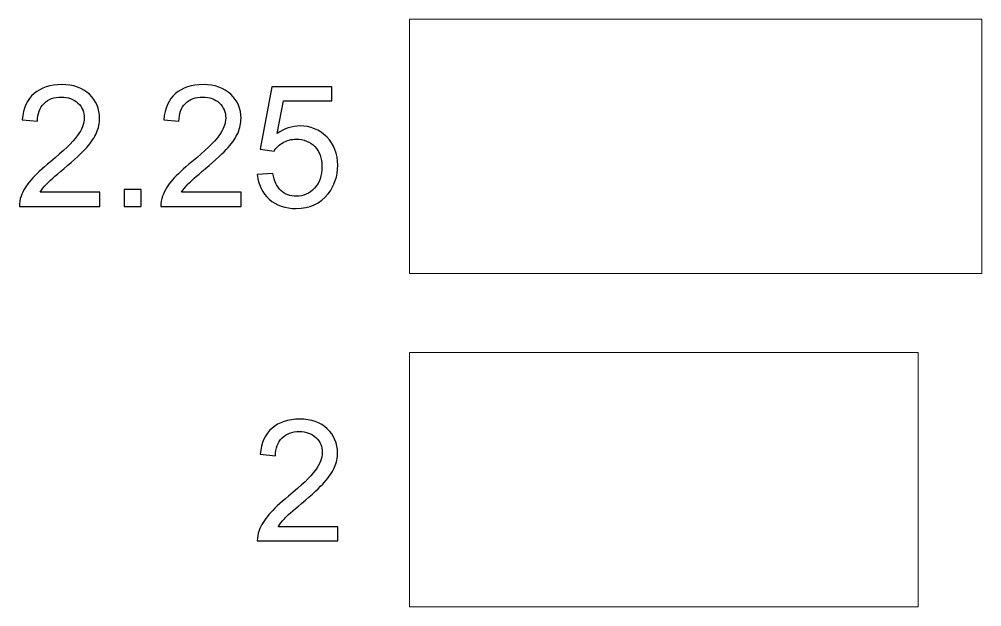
# Model space of a CAD drawing. Header units: millimetres. Extents: x -3 to 616, y -3 to 391.
# Drawn here: x 0 to 72.1, y 291.7 to 335.7 of the extents above; entities that cross this region are included whole.
import ezdxf

# ---------------------------------------------------------------- set-up
doc = ezdxf.new("R2010")
doc.units = ezdxf.units.MM
doc.header["$MEASUREMENT"] = 0
doc.layers.add('Templates', color=7, linetype='Continuous')

msp = doc.modelspace()

# ---------------------------------------------------------------- linework, layer by layer
at = {"layer": 'Templates', "lineweight": 9}
for points, knots in [([(29.212, 316.686), (29.212, 316.686), (29.212, 335.736), (29.212, 335.736), (29.212, 335.736), (29.212, 335.736), (72.074, 335.736), (72.074, 335.736), (72.074, 335.736), (72.074, 335.736), (72.074, 316.686), (72.074, 316.686), (72.074, 316.686), (72.074, 316.686), (29.212, 316.686), (29.212, 316.686)], [0, 0, 0, 0, 0.2, 0.2, 0.2, 0.2, 0.4, 0.4, 0.4, 0.4, 0.6, 0.6, 0.6, 0.6, 1, 1, 1, 1]), ([(6.021, 322.769), (6.021, 322.769), (6.021, 321.702), (6.021, 321.702), (6.021, 321.702), (6.021, 321.702), (0.001, 321.702), (0.001, 321.702), (0.001, 321.702), (-0.008, 321.971), (0.037, 322.229), (0.132, 322.479), (0.132, 322.479), (0.287, 322.888), (0.534, 323.292), (0.875, 323.688), (0.875, 323.688), (1.216, 324.084), (1.703, 324.541), (2.336, 325.059), (2.336, 325.059), (3.32, 325.87), (3.989, 326.511), (4.338, 326.985), (4.338, 326.985), (4.689, 327.46), (4.865, 327.908), (4.865, 328.332), (4.865, 328.332), (4.865, 328.774), (4.706, 329.147), (4.389, 329.451), (4.389, 329.451), (4.071, 329.754), (3.656, 329.906), (3.146, 329.906), (3.146, 329.906), (2.607, 329.906), (2.175, 329.746), (1.851, 329.424), (1.851, 329.424), (1.527, 329.104), (1.364, 328.66), (1.36, 328.09), (1.36, 328.09), (1.36, 328.09), (0.217, 328.205), (0.217, 328.205), (0.217, 328.205), (0.295, 329.06), (0.592, 329.712), (1.104, 330.16), (1.104, 330.16), (1.618, 330.609), (2.306, 330.834), (3.172, 330.834), (3.172, 330.834), (4.044, 330.834), (4.736, 330.592), (5.244, 330.108), (5.244, 330.108), (5.754, 329.623), (6.008, 329.022), (6.008, 328.306), (6.008, 328.306), (6.008, 327.942), (5.934, 327.584), (5.784, 327.233), (5.784, 327.233), (5.636, 326.88), (5.388, 326.509), (5.043, 326.12), (5.043, 326.12), (4.696, 325.732), (4.122, 325.197), (3.322, 324.52), (3.322, 324.52), (2.651, 323.957), (2.219, 323.576), (2.029, 323.374), (2.029, 323.374), (1.838, 323.173), (1.682, 322.972), (1.557, 322.769), (1.557, 322.769), (1.557, 322.769), (6.021, 322.769), (6.021, 322.769)], [0, 0, 0, 0, 0.043478, 0.043478, 0.043478, 0.043478, 0.086957, 0.086957, 0.086957, 0.086957, 0.130435, 0.130435, 0.130435, 0.130435, 0.173913, 0.173913, 0.173913, 0.173913, 0.217391, 0.217391, 0.217391, 0.217391, 0.26087, 0.26087, 0.26087, 0.26087, 0.304348, 0.304348, 0.304348, 0.304348, 0.347826, 0.347826, 0.347826, 0.347826, 0.391304, 0.391304, 0.391304, 0.391304, 0.434783, 0.434783, 0.434783, 0.434783, 0.478261, 0.478261, 0.478261, 0.478261, 0.521739, 0.521739, 0.521739, 0.521739, 0.565217, 0.565217, 0.565217, 0.565217, 0.608696, 0.608696, 0.608696, 0.608696, 0.652174, 0.652174, 0.652174, 0.652174, 0.695652, 0.695652, 0.695652, 0.695652, 0.73913, 0.73913, 0.73913, 0.73913, 0.782609, 0.782609, 0.782609, 0.782609, 0.826087, 0.826087, 0.826087, 0.826087, 0.869565, 0.869565, 0.869565, 0.869565, 0.913043, 0.913043, 0.913043, 0.913043, 1, 1, 1, 1]), ([(16.613, 322.769), (16.613, 322.769), (16.613, 321.702), (16.613, 321.702), (16.613, 321.702), (16.613, 321.702), (10.593, 321.702), (10.593, 321.702), (10.593, 321.702), (10.584, 321.971), (10.629, 322.229), (10.724, 322.479), (10.724, 322.479), (10.879, 322.888), (11.126, 323.292), (11.467, 323.688), (11.467, 323.688), (11.808, 324.084), (12.295, 324.541), (12.927, 325.059), (12.927, 325.059), (13.912, 325.87), (14.581, 326.511), (14.93, 326.985), (14.93, 326.985), (15.281, 327.46), (15.457, 327.908), (15.457, 328.332), (15.457, 328.332), (15.457, 328.774), (15.298, 329.147), (14.981, 329.451), (14.981, 329.451), (14.663, 329.754), (14.248, 329.906), (13.738, 329.906), (13.738, 329.906), (13.198, 329.906), (12.767, 329.746), (12.443, 329.424), (12.443, 329.424), (12.119, 329.104), (11.956, 328.66), (11.952, 328.09), (11.952, 328.09), (11.952, 328.09), (10.809, 328.205), (10.809, 328.205), (10.809, 328.205), (10.887, 329.06), (11.183, 329.712), (11.696, 330.16), (11.696, 330.16), (12.21, 330.609), (12.898, 330.834), (13.764, 330.834), (13.764, 330.834), (14.636, 330.834), (15.328, 330.592), (15.836, 330.108), (15.836, 330.108), (16.346, 329.623), (16.6, 329.022), (16.6, 328.306), (16.6, 328.306), (16.6, 327.942), (16.526, 327.584), (16.375, 327.233), (16.375, 327.233), (16.227, 326.88), (15.98, 326.509), (15.635, 326.12), (15.635, 326.12), (15.288, 325.732), (14.714, 325.197), (13.914, 324.52), (13.914, 324.52), (13.243, 323.957), (12.811, 323.576), (12.621, 323.374), (12.621, 323.374), (12.43, 323.173), (12.273, 322.972), (12.149, 322.769), (12.149, 322.769), (12.149, 322.769), (16.613, 322.769), (16.613, 322.769)], [0, 0, 0, 0, 0.043478, 0.043478, 0.043478, 0.043478, 0.086957, 0.086957, 0.086957, 0.086957, 0.130435, 0.130435, 0.130435, 0.130435, 0.173913, 0.173913, 0.173913, 0.173913, 0.217391, 0.217391, 0.217391, 0.217391, 0.26087, 0.26087, 0.26087, 0.26087, 0.304348, 0.304348, 0.304348, 0.304348, 0.347826, 0.347826, 0.347826, 0.347826, 0.391304, 0.391304, 0.391304, 0.391304, 0.434783, 0.434783, 0.434783, 0.434783, 0.478261, 0.478261, 0.478261, 0.478261, 0.521739, 0.521739, 0.521739, 0.521739, 0.565217, 0.565217, 0.565217, 0.565217, 0.608696, 0.608696, 0.608696, 0.608696, 0.652174, 0.652174, 0.652174, 0.652174, 0.695652, 0.695652, 0.695652, 0.695652, 0.73913, 0.73913, 0.73913, 0.73913, 0.782609, 0.782609, 0.782609, 0.782609, 0.826087, 0.826087, 0.826087, 0.826087, 0.869565, 0.869565, 0.869565, 0.869565, 0.913043, 0.913043, 0.913043, 0.913043, 1, 1, 1, 1]), ([(17.821, 324.09), (17.821, 324.09), (18.99, 324.179), (18.99, 324.179), (18.99, 324.179), (19.076, 323.609), (19.277, 323.182), (19.591, 322.894), (19.591, 322.894), (19.904, 322.608), (20.287, 322.464), (20.738, 322.464), (20.738, 322.464), (21.282, 322.464), (21.737, 322.667), (22.107, 323.072), (22.107, 323.072), (22.476, 323.478), (22.66, 324.016), (22.66, 324.685), (22.66, 324.685), (22.66, 325.322), (22.484, 325.823), (22.131, 326.192), (22.131, 326.192), (21.777, 326.56), (21.309, 326.744), (20.727, 326.744), (20.727, 326.744), (20.365, 326.744), (20.042, 326.662), (19.754, 326.497), (19.754, 326.497), (19.468, 326.331), (19.244, 326.118), (19.078, 325.855), (19.078, 325.855), (19.078, 325.855), (18.024, 326.008), (18.024, 326.008), (18.024, 326.008), (18.024, 326.008), (18.901, 330.681), (18.901, 330.681), (18.901, 330.681), (18.901, 330.681), (23.409, 330.681), (23.409, 330.681), (23.409, 330.681), (23.409, 330.681), (23.409, 329.614), (23.409, 329.614), (23.409, 329.614), (23.409, 329.614), (19.792, 329.614), (19.792, 329.614), (19.792, 329.614), (19.792, 329.614), (19.307, 327.161), (19.307, 327.161), (19.307, 327.161), (19.851, 327.544), (20.423, 327.735), (21.019, 327.735), (21.019, 327.735), (21.811, 327.735), (22.48, 327.46), (23.024, 326.909), (23.024, 326.909), (23.568, 326.359), (23.841, 325.652), (23.841, 324.788), (23.841, 324.788), (23.841, 323.965), (23.602, 323.254), (23.123, 322.655), (23.123, 322.655), (22.541, 321.918), (21.745, 321.55), (20.738, 321.55), (20.738, 321.55), (19.912, 321.55), (19.239, 321.783), (18.717, 322.246), (18.717, 322.246), (18.194, 322.71), (17.895, 323.324), (17.821, 324.09)], [0, 0, 0, 0, 0.043478, 0.043478, 0.043478, 0.043478, 0.086957, 0.086957, 0.086957, 0.086957, 0.130435, 0.130435, 0.130435, 0.130435, 0.173913, 0.173913, 0.173913, 0.173913, 0.217391, 0.217391, 0.217391, 0.217391, 0.26087, 0.26087, 0.26087, 0.26087, 0.304348, 0.304348, 0.304348, 0.304348, 0.347826, 0.347826, 0.347826, 0.347826, 0.391304, 0.391304, 0.391304, 0.391304, 0.434783, 0.434783, 0.434783, 0.434783, 0.478261, 0.478261, 0.478261, 0.478261, 0.521739, 0.521739, 0.521739, 0.521739, 0.565217, 0.565217, 0.565217, 0.565217, 0.608696, 0.608696, 0.608696, 0.608696, 0.652174, 0.652174, 0.652174, 0.652174, 0.695652, 0.695652, 0.695652, 0.695652, 0.73913, 0.73913, 0.73913, 0.73913, 0.782609, 0.782609, 0.782609, 0.782609, 0.826087, 0.826087, 0.826087, 0.826087, 0.869565, 0.869565, 0.869565, 0.869565, 0.913043, 0.913043, 0.913043, 0.913043, 1, 1, 1, 1]), ([(7.852, 321.702), (7.852, 321.702), (7.852, 322.972), (7.852, 322.972), (7.852, 322.972), (7.852, 322.972), (9.122, 322.972), (9.122, 322.972), (9.122, 322.972), (9.122, 322.972), (9.122, 321.702), (9.122, 321.702), (9.122, 321.702), (9.122, 321.702), (7.852, 321.702), (7.852, 321.702)], [0, 0, 0, 0, 0.2, 0.2, 0.2, 0.2, 0.4, 0.4, 0.4, 0.4, 0.6, 0.6, 0.6, 0.6, 1, 1, 1, 1]), ([(29.212, 310.745), (29.212, 310.745), (29.212, 291.695), (29.212, 291.695), (29.212, 291.695), (29.212, 291.695), (67.312, 291.695), (67.312, 291.695), (67.312, 291.695), (67.312, 291.695), (67.312, 310.745), (67.312, 310.745), (67.312, 310.745), (67.312, 310.745), (29.212, 310.745), (29.212, 310.745)], [0, 0, 0, 0, 0.2, 0.2, 0.2, 0.2, 0.4, 0.4, 0.4, 0.4, 0.6, 0.6, 0.6, 0.6, 1, 1, 1, 1]), ([(23.841, 297.693), (23.841, 297.693), (23.841, 296.626), (23.841, 296.626), (23.841, 296.626), (23.841, 296.626), (17.821, 296.626), (17.821, 296.626), (17.821, 296.626), (17.813, 296.895), (17.857, 297.153), (17.952, 297.403), (17.952, 297.403), (18.107, 297.811), (18.355, 298.216), (18.695, 298.611), (18.695, 298.611), (19.036, 299.007), (19.523, 299.465), (20.156, 299.983), (20.156, 299.983), (21.14, 300.794), (21.809, 301.435), (22.158, 301.909), (22.158, 301.909), (22.51, 302.383), (22.685, 302.832), (22.685, 303.255), (22.685, 303.255), (22.685, 303.698), (22.527, 304.07), (22.209, 304.375), (22.209, 304.375), (21.892, 304.678), (21.477, 304.83), (20.967, 304.83), (20.967, 304.83), (20.427, 304.83), (19.995, 304.669), (19.671, 304.348), (19.671, 304.348), (19.347, 304.028), (19.184, 303.584), (19.18, 303.014), (19.18, 303.014), (19.18, 303.014), (18.037, 303.128), (18.037, 303.128), (18.037, 303.128), (18.115, 303.984), (18.412, 304.636), (18.924, 305.084), (18.924, 305.084), (19.438, 305.533), (20.126, 305.757), (20.992, 305.757), (20.992, 305.757), (21.864, 305.757), (22.556, 305.516), (23.064, 305.031), (23.064, 305.031), (23.574, 304.547), (23.828, 303.945), (23.828, 303.23), (23.828, 303.23), (23.828, 302.866), (23.754, 302.508), (23.604, 302.157), (23.604, 302.157), (23.456, 301.803), (23.208, 301.433), (22.863, 301.044), (22.863, 301.044), (22.516, 300.656), (21.942, 300.121), (21.142, 299.443), (21.142, 299.443), (20.471, 298.88), (20.039, 298.499), (19.849, 298.298), (19.849, 298.298), (19.658, 298.097), (19.502, 297.896), (19.377, 297.693), (19.377, 297.693), (19.377, 297.693), (23.841, 297.693), (23.841, 297.693)], [0, 0, 0, 0, 0.043478, 0.043478, 0.043478, 0.043478, 0.086957, 0.086957, 0.086957, 0.086957, 0.130435, 0.130435, 0.130435, 0.130435, 0.173913, 0.173913, 0.173913, 0.173913, 0.217391, 0.217391, 0.217391, 0.217391, 0.26087, 0.26087, 0.26087, 0.26087, 0.304348, 0.304348, 0.304348, 0.304348, 0.347826, 0.347826, 0.347826, 0.347826, 0.391304, 0.391304, 0.391304, 0.391304, 0.434783, 0.434783, 0.434783, 0.434783, 0.478261, 0.478261, 0.478261, 0.478261, 0.521739, 0.521739, 0.521739, 0.521739, 0.565217, 0.565217, 0.565217, 0.565217, 0.608696, 0.608696, 0.608696, 0.608696, 0.652174, 0.652174, 0.652174, 0.652174, 0.695652, 0.695652, 0.695652, 0.695652, 0.73913, 0.73913, 0.73913, 0.73913, 0.782609, 0.782609, 0.782609, 0.782609, 0.826087, 0.826087, 0.826087, 0.826087, 0.869565, 0.869565, 0.869565, 0.869565, 0.913043, 0.913043, 0.913043, 0.913043, 1, 1, 1, 1])]:
    msp.add_open_spline(points, degree=3, knots=knots, dxfattribs=at)
at = {"layer": 'Templates'}
for points, knots in [([(6.021, 322.769), (6.021, 322.769), (6.021, 321.702), (6.021, 321.702), (6.021, 321.702), (6.021, 321.702), (0.001, 321.702), (0.001, 321.702), (0.001, 321.702), (-0.008, 321.971), (0.037, 322.229), (0.132, 322.479), (0.132, 322.479), (0.287, 322.888), (0.534, 323.292), (0.875, 323.688), (0.875, 323.688), (1.216, 324.084), (1.703, 324.541), (2.336, 325.059), (2.336, 325.059), (3.32, 325.87), (3.989, 326.511), (4.338, 326.985), (4.338, 326.985), (4.689, 327.46), (4.865, 327.908), (4.865, 328.332), (4.865, 328.332), (4.865, 328.774), (4.706, 329.147), (4.389, 329.451), (4.389, 329.451), (4.071, 329.754), (3.656, 329.906), (3.146, 329.906), (3.146, 329.906), (2.607, 329.906), (2.175, 329.746), (1.851, 329.424), (1.851, 329.424), (1.527, 329.104), (1.364, 328.66), (1.36, 328.09), (1.36, 328.09), (1.36, 328.09), (0.217, 328.205), (0.217, 328.205), (0.217, 328.205), (0.295, 329.06), (0.592, 329.712), (1.104, 330.16), (1.104, 330.16), (1.618, 330.609), (2.306, 330.834), (3.172, 330.834), (3.172, 330.834), (4.044, 330.834), (4.736, 330.592), (5.244, 330.108), (5.244, 330.108), (5.754, 329.623), (6.008, 329.022), (6.008, 328.306), (6.008, 328.306), (6.008, 327.942), (5.934, 327.584), (5.784, 327.233), (5.784, 327.233), (5.636, 326.88), (5.388, 326.509), (5.043, 326.12), (5.043, 326.12), (4.696, 325.732), (4.122, 325.197), (3.322, 324.52), (3.322, 324.52), (2.651, 323.957), (2.219, 323.576), (2.029, 323.374), (2.029, 323.374), (1.838, 323.173), (1.682, 322.972), (1.557, 322.769), (1.557, 322.769), (1.557, 322.769), (6.021, 322.769), (6.021, 322.769)], [0, 0, 0, 0, 0.043478, 0.043478, 0.043478, 0.043478, 0.086957, 0.086957, 0.086957, 0.086957, 0.130435, 0.130435, 0.130435, 0.130435, 0.173913, 0.173913, 0.173913, 0.173913, 0.217391, 0.217391, 0.217391, 0.217391, 0.26087, 0.26087, 0.26087, 0.26087, 0.304348, 0.304348, 0.304348, 0.304348, 0.347826, 0.347826, 0.347826, 0.347826, 0.391304, 0.391304, 0.391304, 0.391304, 0.434783, 0.434783, 0.434783, 0.434783, 0.478261, 0.478261, 0.478261, 0.478261, 0.521739, 0.521739, 0.521739, 0.521739, 0.565217, 0.565217, 0.565217, 0.565217, 0.608696, 0.608696, 0.608696, 0.608696, 0.652174, 0.652174, 0.652174, 0.652174, 0.695652, 0.695652, 0.695652, 0.695652, 0.73913, 0.73913, 0.73913, 0.73913, 0.782609, 0.782609, 0.782609, 0.782609, 0.826087, 0.826087, 0.826087, 0.826087, 0.869565, 0.869565, 0.869565, 0.869565, 0.913043, 0.913043, 0.913043, 0.913043, 1, 1, 1, 1]), ([(16.613, 322.769), (16.613, 322.769), (16.613, 321.702), (16.613, 321.702), (16.613, 321.702), (16.613, 321.702), (10.593, 321.702), (10.593, 321.702), (10.593, 321.702), (10.584, 321.971), (10.629, 322.229), (10.724, 322.479), (10.724, 322.479), (10.879, 322.888), (11.126, 323.292), (11.467, 323.688), (11.467, 323.688), (11.808, 324.084), (12.295, 324.541), (12.927, 325.059), (12.927, 325.059), (13.912, 325.87), (14.581, 326.511), (14.93, 326.985), (14.93, 326.985), (15.281, 327.46), (15.457, 327.908), (15.457, 328.332), (15.457, 328.332), (15.457, 328.774), (15.298, 329.147), (14.981, 329.451), (14.981, 329.451), (14.663, 329.754), (14.248, 329.906), (13.738, 329.906), (13.738, 329.906), (13.198, 329.906), (12.767, 329.746), (12.443, 329.424), (12.443, 329.424), (12.119, 329.104), (11.956, 328.66), (11.952, 328.09), (11.952, 328.09), (11.952, 328.09), (10.809, 328.205), (10.809, 328.205), (10.809, 328.205), (10.887, 329.06), (11.183, 329.712), (11.696, 330.16), (11.696, 330.16), (12.21, 330.609), (12.898, 330.834), (13.764, 330.834), (13.764, 330.834), (14.636, 330.834), (15.328, 330.592), (15.836, 330.108), (15.836, 330.108), (16.346, 329.623), (16.6, 329.022), (16.6, 328.306), (16.6, 328.306), (16.6, 327.942), (16.526, 327.584), (16.375, 327.233), (16.375, 327.233), (16.227, 326.88), (15.98, 326.509), (15.635, 326.12), (15.635, 326.12), (15.288, 325.732), (14.714, 325.197), (13.914, 324.52), (13.914, 324.52), (13.243, 323.957), (12.811, 323.576), (12.621, 323.374), (12.621, 323.374), (12.43, 323.173), (12.273, 322.972), (12.149, 322.769), (12.149, 322.769), (12.149, 322.769), (16.613, 322.769), (16.613, 322.769)], [0, 0, 0, 0, 0.043478, 0.043478, 0.043478, 0.043478, 0.086957, 0.086957, 0.086957, 0.086957, 0.130435, 0.130435, 0.130435, 0.130435, 0.173913, 0.173913, 0.173913, 0.173913, 0.217391, 0.217391, 0.217391, 0.217391, 0.26087, 0.26087, 0.26087, 0.26087, 0.304348, 0.304348, 0.304348, 0.304348, 0.347826, 0.347826, 0.347826, 0.347826, 0.391304, 0.391304, 0.391304, 0.391304, 0.434783, 0.434783, 0.434783, 0.434783, 0.478261, 0.478261, 0.478261, 0.478261, 0.521739, 0.521739, 0.521739, 0.521739, 0.565217, 0.565217, 0.565217, 0.565217, 0.608696, 0.608696, 0.608696, 0.608696, 0.652174, 0.652174, 0.652174, 0.652174, 0.695652, 0.695652, 0.695652, 0.695652, 0.73913, 0.73913, 0.73913, 0.73913, 0.782609, 0.782609, 0.782609, 0.782609, 0.826087, 0.826087, 0.826087, 0.826087, 0.869565, 0.869565, 0.869565, 0.869565, 0.913043, 0.913043, 0.913043, 0.913043, 1, 1, 1, 1]), ([(17.821, 324.09), (17.821, 324.09), (18.99, 324.179), (18.99, 324.179), (18.99, 324.179), (19.076, 323.609), (19.277, 323.182), (19.591, 322.894), (19.591, 322.894), (19.904, 322.608), (20.287, 322.464), (20.738, 322.464), (20.738, 322.464), (21.282, 322.464), (21.737, 322.667), (22.107, 323.072), (22.107, 323.072), (22.476, 323.478), (22.66, 324.016), (22.66, 324.685), (22.66, 324.685), (22.66, 325.322), (22.484, 325.823), (22.131, 326.192), (22.131, 326.192), (21.777, 326.56), (21.309, 326.744), (20.727, 326.744), (20.727, 326.744), (20.365, 326.744), (20.042, 326.662), (19.754, 326.497), (19.754, 326.497), (19.468, 326.331), (19.244, 326.118), (19.078, 325.855), (19.078, 325.855), (19.078, 325.855), (18.024, 326.008), (18.024, 326.008), (18.024, 326.008), (18.024, 326.008), (18.901, 330.681), (18.901, 330.681), (18.901, 330.681), (18.901, 330.681), (23.409, 330.681), (23.409, 330.681), (23.409, 330.681), (23.409, 330.681), (23.409, 329.614), (23.409, 329.614), (23.409, 329.614), (23.409, 329.614), (19.792, 329.614), (19.792, 329.614), (19.792, 329.614), (19.792, 329.614), (19.307, 327.161), (19.307, 327.161), (19.307, 327.161), (19.851, 327.544), (20.423, 327.735), (21.019, 327.735), (21.019, 327.735), (21.811, 327.735), (22.48, 327.46), (23.024, 326.909), (23.024, 326.909), (23.568, 326.359), (23.841, 325.652), (23.841, 324.788), (23.841, 324.788), (23.841, 323.965), (23.602, 323.254), (23.123, 322.655), (23.123, 322.655), (22.541, 321.918), (21.745, 321.55), (20.738, 321.55), (20.738, 321.55), (19.912, 321.55), (19.239, 321.783), (18.717, 322.246), (18.717, 322.246), (18.194, 322.71), (17.895, 323.324), (17.821, 324.09)], [0, 0, 0, 0, 0.043478, 0.043478, 0.043478, 0.043478, 0.086957, 0.086957, 0.086957, 0.086957, 0.130435, 0.130435, 0.130435, 0.130435, 0.173913, 0.173913, 0.173913, 0.173913, 0.217391, 0.217391, 0.217391, 0.217391, 0.26087, 0.26087, 0.26087, 0.26087, 0.304348, 0.304348, 0.304348, 0.304348, 0.347826, 0.347826, 0.347826, 0.347826, 0.391304, 0.391304, 0.391304, 0.391304, 0.434783, 0.434783, 0.434783, 0.434783, 0.478261, 0.478261, 0.478261, 0.478261, 0.521739, 0.521739, 0.521739, 0.521739, 0.565217, 0.565217, 0.565217, 0.565217, 0.608696, 0.608696, 0.608696, 0.608696, 0.652174, 0.652174, 0.652174, 0.652174, 0.695652, 0.695652, 0.695652, 0.695652, 0.73913, 0.73913, 0.73913, 0.73913, 0.782609, 0.782609, 0.782609, 0.782609, 0.826087, 0.826087, 0.826087, 0.826087, 0.869565, 0.869565, 0.869565, 0.869565, 0.913043, 0.913043, 0.913043, 0.913043, 1, 1, 1, 1]), ([(7.852, 321.702), (7.852, 321.702), (7.852, 322.972), (7.852, 322.972), (7.852, 322.972), (7.852, 322.972), (9.122, 322.972), (9.122, 322.972), (9.122, 322.972), (9.122, 322.972), (9.122, 321.702), (9.122, 321.702), (9.122, 321.702), (9.122, 321.702), (7.852, 321.702), (7.852, 321.702)], [0, 0, 0, 0, 0.2, 0.2, 0.2, 0.2, 0.4, 0.4, 0.4, 0.4, 0.6, 0.6, 0.6, 0.6, 1, 1, 1, 1]), ([(23.841, 297.693), (23.841, 297.693), (23.841, 296.626), (23.841, 296.626), (23.841, 296.626), (23.841, 296.626), (17.821, 296.626), (17.821, 296.626), (17.821, 296.626), (17.813, 296.895), (17.857, 297.153), (17.952, 297.403), (17.952, 297.403), (18.107, 297.811), (18.355, 298.216), (18.695, 298.611), (18.695, 298.611), (19.036, 299.007), (19.523, 299.465), (20.156, 299.983), (20.156, 299.983), (21.14, 300.794), (21.809, 301.435), (22.158, 301.909), (22.158, 301.909), (22.51, 302.383), (22.685, 302.832), (22.685, 303.255), (22.685, 303.255), (22.685, 303.698), (22.527, 304.07), (22.209, 304.375), (22.209, 304.375), (21.892, 304.678), (21.477, 304.83), (20.967, 304.83), (20.967, 304.83), (20.427, 304.83), (19.995, 304.669), (19.671, 304.348), (19.671, 304.348), (19.347, 304.028), (19.184, 303.584), (19.18, 303.014), (19.18, 303.014), (19.18, 303.014), (18.037, 303.128), (18.037, 303.128), (18.037, 303.128), (18.115, 303.984), (18.412, 304.636), (18.924, 305.084), (18.924, 305.084), (19.438, 305.533), (20.126, 305.757), (20.992, 305.757), (20.992, 305.757), (21.864, 305.757), (22.556, 305.516), (23.064, 305.031), (23.064, 305.031), (23.574, 304.547), (23.828, 303.945), (23.828, 303.23), (23.828, 303.23), (23.828, 302.866), (23.754, 302.508), (23.604, 302.157), (23.604, 302.157), (23.456, 301.803), (23.208, 301.433), (22.863, 301.044), (22.863, 301.044), (22.516, 300.656), (21.942, 300.121), (21.142, 299.443), (21.142, 299.443), (20.471, 298.88), (20.039, 298.499), (19.849, 298.298), (19.849, 298.298), (19.658, 298.097), (19.502, 297.896), (19.377, 297.693), (19.377, 297.693), (19.377, 297.693), (23.841, 297.693), (23.841, 297.693)], [0, 0, 0, 0, 0.043478, 0.043478, 0.043478, 0.043478, 0.086957, 0.086957, 0.086957, 0.086957, 0.130435, 0.130435, 0.130435, 0.130435, 0.173913, 0.173913, 0.173913, 0.173913, 0.217391, 0.217391, 0.217391, 0.217391, 0.26087, 0.26087, 0.26087, 0.26087, 0.304348, 0.304348, 0.304348, 0.304348, 0.347826, 0.347826, 0.347826, 0.347826, 0.391304, 0.391304, 0.391304, 0.391304, 0.434783, 0.434783, 0.434783, 0.434783, 0.478261, 0.478261, 0.478261, 0.478261, 0.521739, 0.521739, 0.521739, 0.521739, 0.565217, 0.565217, 0.565217, 0.565217, 0.608696, 0.608696, 0.608696, 0.608696, 0.652174, 0.652174, 0.652174, 0.652174, 0.695652, 0.695652, 0.695652, 0.695652, 0.73913, 0.73913, 0.73913, 0.73913, 0.782609, 0.782609, 0.782609, 0.782609, 0.826087, 0.826087, 0.826087, 0.826087, 0.869565, 0.869565, 0.869565, 0.869565, 0.913043, 0.913043, 0.913043, 0.913043, 1, 1, 1, 1])]:
    msp.add_open_spline(points, degree=3, knots=knots, dxfattribs=at)

doc.saveas('drawing.dxf')
